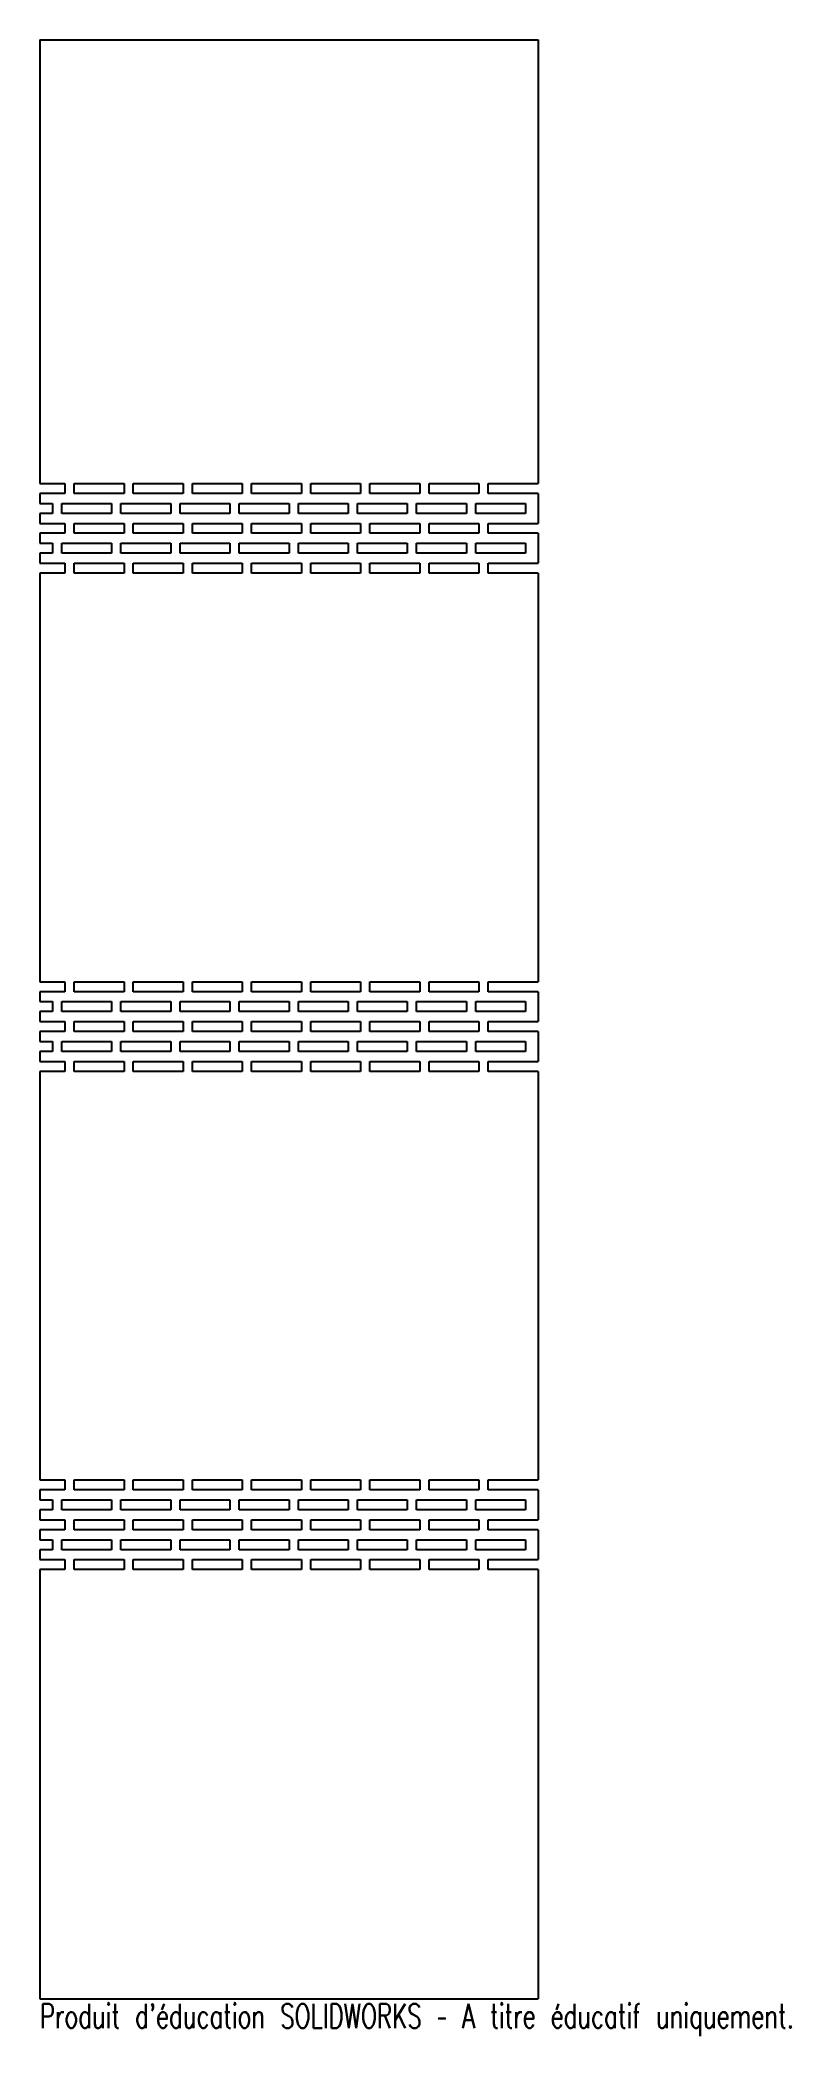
# Model space of a CAD drawing. Header units: millimetres. Extents: x -100 to 51, y -204 to 197.
import ezdxf

# ---------------------------------------------------------------- set-up
doc = ezdxf.new("R2010")
doc.units = ezdxf.units.MM
doc.styles.add('SLDTEXTSTYLE0', font='TXT', dxfattribs={"width": 0.7, "bigfont": 'bigfont'})

msp = doc.modelspace()

# ---------------------------------------------------------------- linework, layer by layer
at = {"color": 7, "linetype": 'Continuous', "lineweight": 25}
for p, q in [((-100, 197.06), (0, 197.06)), ((-100, 197.06), (-100, 108.03)), ((0, 197.06), (0, 108.03)), ((-100, 108.03), (-95, 108.03)), ((-95, 106.03), (-100, 106.03)), ((-100, 106.03), (-100, 104.03)), ((-95, 108.03), (-95, 106.03)), ((-93.12, 106.03), (-93.12, 108.03)), ((-93.12, 108.03), (-83.12, 108.03)), ((-83.12, 106.03), (-93.12, 106.03)), ((-83.12, 108.03), (-83.12, 106.03)), ((-81.25, 106.03), (-81.25, 108.03)), ((-81.25, 108.03), (-71.25, 108.03)), ((-71.25, 106.03), (-81.25, 106.03)), ((-71.25, 108.03), (-71.25, 106.03)), ((-69.38, 106.03), (-69.38, 108.03)), ((-69.38, 108.03), (-59.38, 108.03)), ((-59.38, 106.03), (-69.38, 106.03)), ((-59.38, 108.03), (-59.38, 106.03)), ((-57.5, 106.03), (-57.5, 108.03)), ((-57.5, 108.03), (-47.5, 108.03)), ((-47.5, 106.03), (-57.5, 106.03)), ((-47.5, 108.03), (-47.5, 106.03)), ((-45.62, 106.03), (-45.62, 108.03)), ((-45.62, 108.03), (-35.62, 108.03)), ((-35.62, 106.03), (-45.62, 106.03)), ((-35.62, 108.03), (-35.62, 106.03)), ((-33.75, 106.03), (-33.75, 108.03)), ((-33.75, 108.03), (-23.75, 108.03)), ((-23.75, 106.03), (-33.75, 106.03)), ((-23.75, 108.03), (-23.75, 106.03)), ((-21.88, 106.03), (-21.88, 108.03)), ((-21.88, 108.03), (-11.88, 108.03)), ((-11.88, 106.03), (-21.88, 106.03)), ((-11.88, 108.03), (-11.88, 106.03)), ((-10, 106.03), (-10, 108.03)), ((-10, 108.03), (0, 108.03)), ((0, 106.03), (-10, 106.03)), ((0, 106.03), (0, 100.03)), ((-100, 104.03), (-97.5, 104.03)), ((-97.5, 102.03), (-100, 102.03)), ((-100, 102.03), (-100, 100.03)), ((-97.5, 104.03), (-97.5, 102.03)), ((-95.62, 104.03), (-85.62, 104.03)), ((-95.62, 102.03), (-95.62, 104.03)), ((-85.62, 102.03), (-95.62, 102.03)), ((-85.62, 104.03), (-85.62, 102.03)), ((-83.75, 104.03), (-73.75, 104.03)), ((-83.75, 102.03), (-83.75, 104.03)), ((-73.75, 102.03), (-83.75, 102.03)), ((-73.75, 104.03), (-73.75, 102.03)), ((-71.88, 104.03), (-61.88, 104.03)), ((-71.88, 102.03), (-71.88, 104.03)), ((-61.88, 102.03), (-71.88, 102.03)), ((-61.88, 104.03), (-61.88, 102.03)), ((-60, 104.03), (-50, 104.03)), ((-60, 102.03), (-60, 104.03)), ((-50, 102.03), (-60, 102.03)), ((-50, 104.03), (-50, 102.03)), ((-48.12, 104.03), (-38.12, 104.03)), ((-48.12, 102.03), (-48.12, 104.03)), ((-38.12, 102.03), (-48.12, 102.03)), ((-38.12, 104.03), (-38.12, 102.03)), ((-36.25, 104.03), (-26.25, 104.03)), ((-36.25, 102.03), (-36.25, 104.03)), ((-26.25, 102.03), (-36.25, 102.03)), ((-26.25, 104.03), (-26.25, 102.03)), ((-24.38, 104.03), (-14.38, 104.03)), ((-24.38, 102.03), (-24.38, 104.03)), ((-14.38, 102.03), (-24.38, 102.03)), ((-14.38, 104.03), (-14.38, 102.03)), ((-12.5, 104.03), (-2.5, 104.03)), ((-12.5, 102.03), (-12.5, 104.03)), ((-2.5, 102.03), (-12.5, 102.03)), ((-2.5, 104.03), (-2.5, 102.03)), ((-100, 100.03), (-95, 100.03)), ((-95, 98.03), (-100, 98.03)), ((-100, 98.03), (-100, 96.03)), ((-95, 100.03), (-95, 98.03)), ((-93.12, 98.03), (-93.12, 100.03)), ((-93.12, 100.03), (-83.12, 100.03)), ((-83.12, 98.03), (-93.12, 98.03)), ((-83.12, 100.03), (-83.12, 98.03)), ((-81.25, 98.03), (-81.25, 100.03)), ((-81.25, 100.03), (-71.25, 100.03)), ((-71.25, 98.03), (-81.25, 98.03)), ((-71.25, 100.03), (-71.25, 98.03)), ((-69.38, 98.03), (-69.38, 100.03)), ((-69.38, 100.03), (-59.38, 100.03)), ((-59.38, 98.03), (-69.38, 98.03)), ((-59.38, 100.03), (-59.38, 98.03)), ((-57.5, 98.03), (-57.5, 100.03)), ((-57.5, 100.03), (-47.5, 100.03)), ((-47.5, 98.03), (-57.5, 98.03)), ((-47.5, 100.03), (-47.5, 98.03)), ((-45.62, 98.03), (-45.62, 100.03)), ((-45.62, 100.03), (-35.62, 100.03)), ((-35.62, 98.03), (-45.62, 98.03)), ((-35.62, 100.03), (-35.62, 98.03)), ((-33.75, 98.03), (-33.75, 100.03)), ((-33.75, 100.03), (-23.75, 100.03)), ((-23.75, 98.03), (-33.75, 98.03)), ((-23.75, 100.03), (-23.75, 98.03)), ((-21.88, 98.03), (-21.88, 100.03)), ((-21.88, 100.03), (-11.88, 100.03)), ((-11.88, 98.03), (-21.88, 98.03)), ((-11.88, 100.03), (-11.88, 98.03)), ((-10, 98.03), (-10, 100.03)), ((-10, 100.03), (0, 100.03)), ((0, 98.03), (-10, 98.03)), ((0, 98.03), (0, 92.03)), ((-100, 96.03), (-97.5, 96.03)), ((-97.5, 94.03), (-100, 94.03)), ((-100, 94.03), (-100, 92.03)), ((-97.5, 96.03), (-97.5, 94.03)), ((-95.62, 94.03), (-95.62, 96.03)), ((-95.62, 96.03), (-85.62, 96.03)), ((-85.62, 94.03), (-95.62, 94.03)), ((-85.62, 96.03), (-85.62, 94.03)), ((-83.75, 94.03), (-83.75, 96.03)), ((-83.75, 96.03), (-73.75, 96.03)), ((-73.75, 94.03), (-83.75, 94.03)), ((-73.75, 96.03), (-73.75, 94.03)), ((-71.88, 94.03), (-71.88, 96.03)), ((-71.88, 96.03), (-61.88, 96.03)), ((-61.88, 94.03), (-71.88, 94.03)), ((-61.88, 96.03), (-61.88, 94.03)), ((-60, 94.03), (-60, 96.03)), ((-60, 96.03), (-50, 96.03)), ((-50, 94.03), (-60, 94.03)), ((-50, 96.03), (-50, 94.03)), ((-48.12, 94.03), (-48.12, 96.03)), ((-48.12, 96.03), (-38.12, 96.03)), ((-38.12, 94.03), (-48.12, 94.03)), ((-38.12, 96.03), (-38.12, 94.03)), ((-36.25, 94.03), (-36.25, 96.03)), ((-36.25, 96.03), (-26.25, 96.03)), ((-26.25, 94.03), (-36.25, 94.03)), ((-26.25, 96.03), (-26.25, 94.03)), ((-24.38, 94.03), (-24.38, 96.03)), ((-24.38, 96.03), (-14.38, 96.03)), ((-14.38, 94.03), (-24.38, 94.03)), ((-14.38, 96.03), (-14.38, 94.03)), ((-12.5, 94.03), (-12.5, 96.03)), ((-12.5, 96.03), (-2.5, 96.03)), ((-2.5, 94.03), (-12.5, 94.03)), ((-2.5, 96.03), (-2.5, 94.03)), ((-100, 92.03), (-95, 92.03)), ((-95, 90.03), (-100, 90.03)), ((-100, 90.03), (-100, 8.03)), ((-95, 92.03), (-95, 90.03)), ((-93.12, 90.03), (-93.12, 92.03)), ((-93.12, 92.03), (-83.12, 92.03)), ((-83.12, 90.03), (-93.12, 90.03)), ((-83.12, 92.03), (-83.12, 90.03)), ((-81.25, 90.03), (-81.25, 92.03)), ((-81.25, 92.03), (-71.25, 92.03)), ((-71.25, 90.03), (-81.25, 90.03)), ((-71.25, 92.03), (-71.25, 90.03)), ((-69.38, 90.03), (-69.38, 92.03)), ((-69.38, 92.03), (-59.38, 92.03)), ((-59.38, 90.03), (-69.38, 90.03)), ((-59.38, 92.03), (-59.38, 90.03)), ((-57.5, 90.03), (-57.5, 92.03)), ((-57.5, 92.03), (-47.5, 92.03)), ((-47.5, 90.03), (-57.5, 90.03)), ((-47.5, 92.03), (-47.5, 90.03)), ((-45.62, 90.03), (-45.62, 92.03)), ((-45.62, 92.03), (-35.62, 92.03)), ((-35.62, 90.03), (-45.62, 90.03)), ((-35.62, 92.03), (-35.62, 90.03)), ((-33.75, 90.03), (-33.75, 92.03)), ((-33.75, 92.03), (-23.75, 92.03)), ((-23.75, 90.03), (-33.75, 90.03)), ((-23.75, 92.03), (-23.75, 90.03)), ((-21.88, 90.03), (-21.88, 92.03)), ((-21.88, 92.03), (-11.88, 92.03)), ((-11.88, 90.03), (-21.88, 90.03)), ((-11.88, 92.03), (-11.88, 90.03)), ((-10, 90.03), (-10, 92.03)), ((-10, 92.03), (0, 92.03)), ((0, 90.03), (-10, 90.03)), ((0, 90.03), (0, 8.03)), ((-100, 8.03), (-95, 8.03)), ((-95, 8.03), (-95, 6.03)), ((-93.12, 6.03), (-93.12, 8.03)), ((-93.12, 8.03), (-83.12, 8.03)), ((-83.12, 8.03), (-83.12, 6.03)), ((-81.25, 6.03), (-81.25, 8.03)), ((-81.25, 8.03), (-71.25, 8.03)), ((-71.25, 8.03), (-71.25, 6.03)), ((-69.38, 6.03), (-69.38, 8.03)), ((-69.38, 8.03), (-59.38, 8.03)), ((-59.38, 8.03), (-59.38, 6.03)), ((-57.5, 6.03), (-57.5, 8.03)), ((-57.5, 8.03), (-47.5, 8.03)), ((-47.5, 8.03), (-47.5, 6.03)), ((-45.62, 6.03), (-45.62, 8.03)), ((-45.62, 8.03), (-35.62, 8.03)), ((-35.62, 8.03), (-35.62, 6.03)), ((-33.75, 6.03), (-33.75, 8.03)), ((-33.75, 8.03), (-23.75, 8.03)), ((-23.75, 8.03), (-23.75, 6.03)), ((-21.88, 6.03), (-21.88, 8.03)), ((-21.88, 8.03), (-11.88, 8.03)), ((-11.88, 8.03), (-11.88, 6.03)), ((-10, 6.03), (-10, 8.03)), ((-10, 8.03), (0, 8.03)), ((-95, 6.03), (-100, 6.03)), ((-100, 6.03), (-100, 4.03)), ((-100, 4.03), (-97.5, 4.03)), ((-97.5, 4.03), (-97.5, 2.03)), ((-95.62, 4.03), (-85.62, 4.03)), ((-95.62, 2.03), (-95.62, 4.03)), ((-83.12, 6.03), (-93.12, 6.03)), ((-85.62, 4.03), (-85.62, 2.03)), ((-83.75, 4.03), (-73.75, 4.03)), ((-83.75, 2.03), (-83.75, 4.03)), ((-71.25, 6.03), (-81.25, 6.03)), ((-73.75, 4.03), (-73.75, 2.03)), ((-71.88, 4.03), (-61.88, 4.03)), ((-71.88, 2.03), (-71.88, 4.03)), ((-59.38, 6.03), (-69.38, 6.03)), ((-61.88, 4.03), (-61.88, 2.03)), ((-60, 4.03), (-50, 4.03)), ((-60, 2.03), (-60, 4.03)), ((-47.5, 6.03), (-57.5, 6.03)), ((-50, 4.03), (-50, 2.03)), ((-48.12, 4.03), (-38.12, 4.03)), ((-48.12, 2.03), (-48.12, 4.03)), ((-35.62, 6.03), (-45.62, 6.03)), ((-38.12, 4.03), (-38.12, 2.03)), ((-36.25, 4.03), (-26.25, 4.03)), ((-36.25, 2.03), (-36.25, 4.03)), ((-23.75, 6.03), (-33.75, 6.03)), ((-26.25, 4.03), (-26.25, 2.03)), ((-24.38, 4.03), (-14.38, 4.03)), ((-24.38, 2.03), (-24.38, 4.03)), ((-11.88, 6.03), (-21.88, 6.03)), ((-14.38, 4.03), (-14.38, 2.03)), ((-12.5, 4.03), (-2.5, 4.03)), ((-12.5, 2.03), (-12.5, 4.03)), ((0, 6.03), (-10, 6.03)), ((-2.5, 4.03), (-2.5, 2.03)), ((0, 6.03), (0, 0.03)), ((-97.5, 2.03), (-100, 2.03)), ((-100, 2.03), (-100, 0.03)), ((-100, 0.03), (-95, 0.03)), ((-85.62, 2.03), (-95.62, 2.03)), ((-95, 0.03), (-95, -1.97)), ((-93.12, -1.97), (-93.12, 0.03)), ((-93.12, 0.03), (-83.12, 0.03)), ((-73.75, 2.03), (-83.75, 2.03)), ((-83.12, 0.03), (-83.12, -1.97)), ((-81.25, -1.97), (-81.25, 0.03)), ((-81.25, 0.03), (-71.25, 0.03)), ((-61.88, 2.03), (-71.88, 2.03)), ((-71.25, 0.03), (-71.25, -1.97)), ((-69.38, -1.97), (-69.38, 0.03)), ((-69.38, 0.03), (-59.38, 0.03)), ((-50, 2.03), (-60, 2.03)), ((-59.38, 0.03), (-59.38, -1.97)), ((-57.5, -1.97), (-57.5, 0.03)), ((-57.5, 0.03), (-47.5, 0.03)), ((-38.12, 2.03), (-48.12, 2.03)), ((-47.5, 0.03), (-47.5, -1.97)), ((-45.62, -1.97), (-45.62, 0.03)), ((-45.62, 0.03), (-35.62, 0.03)), ((-26.25, 2.03), (-36.25, 2.03)), ((-35.62, 0.03), (-35.62, -1.97)), ((-33.75, -1.97), (-33.75, 0.03)), ((-33.75, 0.03), (-23.75, 0.03)), ((-14.38, 2.03), (-24.38, 2.03)), ((-23.75, 0.03), (-23.75, -1.97)), ((-21.88, -1.97), (-21.88, 0.03)), ((-21.88, 0.03), (-11.88, 0.03)), ((-2.5, 2.03), (-12.5, 2.03)), ((-11.88, 0.03), (-11.88, -1.97)), ((-10, -1.97), (-10, 0.03)), ((-10, 0.03), (0, 0.03)), ((-95, -1.97), (-100, -1.97)), ((-100, -1.97), (-100, -3.97)), ((-100, -3.97), (-97.5, -3.97)), ((-97.5, -3.97), (-97.5, -5.97)), ((-95.62, -5.97), (-95.62, -3.97)), ((-95.62, -3.97), (-85.62, -3.97)), ((-83.12, -1.97), (-93.12, -1.97)), ((-85.62, -3.97), (-85.62, -5.97)), ((-83.75, -5.97), (-83.75, -3.97)), ((-83.75, -3.97), (-73.75, -3.97)), ((-71.25, -1.97), (-81.25, -1.97)), ((-73.75, -3.97), (-73.75, -5.97)), ((-71.88, -5.97), (-71.88, -3.97)), ((-71.88, -3.97), (-61.88, -3.97)), ((-59.38, -1.97), (-69.38, -1.97)), ((-61.88, -3.97), (-61.88, -5.97)), ((-60, -5.97), (-60, -3.97)), ((-60, -3.97), (-50, -3.97)), ((-47.5, -1.97), (-57.5, -1.97)), ((-50, -3.97), (-50, -5.97)), ((-48.12, -5.97), (-48.12, -3.97)), ((-48.12, -3.97), (-38.12, -3.97)), ((-35.62, -1.97), (-45.62, -1.97)), ((-38.12, -3.97), (-38.12, -5.97)), ((-36.25, -5.97), (-36.25, -3.97)), ((-36.25, -3.97), (-26.25, -3.97)), ((-23.75, -1.97), (-33.75, -1.97)), ((-26.25, -3.97), (-26.25, -5.97)), ((-24.38, -5.97), (-24.38, -3.97)), ((-24.38, -3.97), (-14.38, -3.97)), ((-11.88, -1.97), (-21.88, -1.97)), ((-14.38, -3.97), (-14.38, -5.97)), ((-12.5, -5.97), (-12.5, -3.97)), ((-12.5, -3.97), (-2.5, -3.97)), ((0, -1.97), (-10, -1.97)), ((-2.5, -3.97), (-2.5, -5.97)), ((0, -1.97), (0, -7.97)), ((-97.5, -5.97), (-100, -5.97)), ((-100, -5.97), (-100, -7.97)), ((-100, -7.97), (-95, -7.97)), ((-85.62, -5.97), (-95.62, -5.97)), ((-95, -7.97), (-95, -9.97)), ((-93.12, -9.97), (-93.12, -7.97)), ((-93.12, -7.97), (-83.12, -7.97)), ((-73.75, -5.97), (-83.75, -5.97)), ((-83.12, -7.97), (-83.12, -9.97)), ((-81.25, -9.97), (-81.25, -7.97)), ((-81.25, -7.97), (-71.25, -7.97)), ((-61.88, -5.97), (-71.88, -5.97)), ((-71.25, -7.97), (-71.25, -9.97)), ((-69.38, -9.97), (-69.38, -7.97)), ((-69.38, -7.97), (-59.38, -7.97)), ((-50, -5.97), (-60, -5.97)), ((-59.38, -7.97), (-59.38, -9.97)), ((-57.5, -9.97), (-57.5, -7.97)), ((-57.5, -7.97), (-47.5, -7.97)), ((-38.12, -5.97), (-48.12, -5.97)), ((-47.5, -7.97), (-47.5, -9.97)), ((-45.62, -9.97), (-45.62, -7.97)), ((-45.62, -7.97), (-35.62, -7.97)), ((-26.25, -5.97), (-36.25, -5.97)), ((-35.62, -7.97), (-35.62, -9.97)), ((-33.75, -9.97), (-33.75, -7.97)), ((-33.75, -7.97), (-23.75, -7.97)), ((-14.38, -5.97), (-24.38, -5.97)), ((-23.75, -7.97), (-23.75, -9.97)), ((-21.88, -9.97), (-21.88, -7.97)), ((-21.88, -7.97), (-11.88, -7.97)), ((-2.5, -5.97), (-12.5, -5.97)), ((-11.88, -7.97), (-11.88, -9.97)), ((-10, -9.97), (-10, -7.97)), ((-10, -7.97), (0, -7.97)), ((-95, -9.97), (-100, -9.97)), ((-100, -9.97), (-100, -91.97)), ((-83.12, -9.97), (-93.12, -9.97)), ((-71.25, -9.97), (-81.25, -9.97)), ((-59.38, -9.97), (-69.38, -9.97)), ((-47.5, -9.97), (-57.5, -9.97)), ((-35.62, -9.97), (-45.62, -9.97)), ((-23.75, -9.97), (-33.75, -9.97)), ((-11.88, -9.97), (-21.88, -9.97)), ((0, -9.97), (-10, -9.97)), ((0, -9.97), (0, -91.97)), ((-100, -91.97), (-95, -91.97)), ((-95, -91.97), (-95, -93.97)), ((-93.12, -93.97), (-93.12, -91.97)), ((-93.12, -91.97), (-83.12, -91.97)), ((-83.12, -91.97), (-83.12, -93.97)), ((-81.25, -93.97), (-81.25, -91.97)), ((-81.25, -91.97), (-71.25, -91.97)), ((-71.25, -91.97), (-71.25, -93.97)), ((-69.38, -93.97), (-69.38, -91.97)), ((-69.38, -91.97), (-59.38, -91.97)), ((-59.38, -91.97), (-59.38, -93.97)), ((-57.5, -93.97), (-57.5, -91.97)), ((-57.5, -91.97), (-47.5, -91.97)), ((-47.5, -91.97), (-47.5, -93.97)), ((-45.62, -93.97), (-45.62, -91.97)), ((-45.62, -91.97), (-35.62, -91.97)), ((-35.62, -91.97), (-35.62, -93.97)), ((-33.75, -93.97), (-33.75, -91.97)), ((-33.75, -91.97), (-23.75, -91.97)), ((-23.75, -91.97), (-23.75, -93.97)), ((-21.88, -93.97), (-21.88, -91.97)), ((-21.88, -91.97), (-11.88, -91.97)), ((-11.88, -91.97), (-11.88, -93.97)), ((-10, -93.97), (-10, -91.97)), ((-10, -91.97), (0, -91.97)), ((-95, -93.97), (-100, -93.97)), ((-100, -93.97), (-100, -95.97)), ((-100, -95.97), (-97.5, -95.97)), ((-97.5, -95.97), (-97.5, -97.97)), ((-95.62, -95.97), (-85.62, -95.97)), ((-95.62, -97.97), (-95.62, -95.97)), ((-83.12, -93.97), (-93.12, -93.97)), ((-85.62, -95.97), (-85.62, -97.97)), ((-83.75, -95.97), (-73.75, -95.97)), ((-83.75, -97.97), (-83.75, -95.97)), ((-71.25, -93.97), (-81.25, -93.97)), ((-73.75, -95.97), (-73.75, -97.97)), ((-71.88, -95.97), (-61.88, -95.97)), ((-71.88, -97.97), (-71.88, -95.97)), ((-59.38, -93.97), (-69.38, -93.97)), ((-61.88, -95.97), (-61.88, -97.97)), ((-60, -95.97), (-50, -95.97)), ((-60, -97.97), (-60, -95.97)), ((-47.5, -93.97), (-57.5, -93.97)), ((-50, -95.97), (-50, -97.97)), ((-48.12, -95.97), (-38.12, -95.97)), ((-48.12, -97.97), (-48.12, -95.97)), ((-35.62, -93.97), (-45.62, -93.97)), ((-38.12, -95.97), (-38.12, -97.97)), ((-36.25, -95.97), (-26.25, -95.97)), ((-36.25, -97.97), (-36.25, -95.97)), ((-23.75, -93.97), (-33.75, -93.97)), ((-26.25, -95.97), (-26.25, -97.97)), ((-24.38, -95.97), (-14.38, -95.97)), ((-24.38, -97.97), (-24.38, -95.97)), ((-11.88, -93.97), (-21.88, -93.97)), ((-14.38, -95.97), (-14.38, -97.97)), ((-12.5, -95.97), (-2.5, -95.97)), ((-12.5, -97.97), (-12.5, -95.97)), ((0, -93.97), (-10, -93.97)), ((-2.5, -95.97), (-2.5, -97.97)), ((0, -93.97), (0, -99.97)), ((-97.5, -97.97), (-100, -97.97)), ((-100, -97.97), (-100, -99.97)), ((-100, -99.97), (-95, -99.97)), ((-85.62, -97.97), (-95.62, -97.97)), ((-95, -99.97), (-95, -101.97)), ((-93.12, -101.97), (-93.12, -99.97)), ((-93.12, -99.97), (-83.12, -99.97)), ((-73.75, -97.97), (-83.75, -97.97)), ((-83.12, -99.97), (-83.12, -101.97)), ((-81.25, -101.97), (-81.25, -99.97)), ((-81.25, -99.97), (-71.25, -99.97)), ((-61.88, -97.97), (-71.88, -97.97)), ((-71.25, -99.97), (-71.25, -101.97)), ((-69.38, -101.97), (-69.38, -99.97)), ((-69.38, -99.97), (-59.38, -99.97)), ((-50, -97.97), (-60, -97.97)), ((-59.38, -99.97), (-59.38, -101.97)), ((-57.5, -101.97), (-57.5, -99.97)), ((-57.5, -99.97), (-47.5, -99.97)), ((-38.12, -97.97), (-48.12, -97.97)), ((-47.5, -99.97), (-47.5, -101.97)), ((-45.62, -101.97), (-45.62, -99.97)), ((-45.62, -99.97), (-35.62, -99.97)), ((-26.25, -97.97), (-36.25, -97.97)), ((-35.62, -99.97), (-35.62, -101.97)), ((-33.75, -101.97), (-33.75, -99.97)), ((-33.75, -99.97), (-23.75, -99.97)), ((-14.38, -97.97), (-24.38, -97.97)), ((-23.75, -99.97), (-23.75, -101.97)), ((-21.88, -101.97), (-21.88, -99.97)), ((-21.88, -99.97), (-11.88, -99.97)), ((-2.5, -97.97), (-12.5, -97.97)), ((-11.88, -99.97), (-11.88, -101.97)), ((-10, -101.97), (-10, -99.97)), ((-10, -99.97), (0, -99.97)), ((-95, -101.97), (-100, -101.97)), ((-100, -101.97), (-100, -103.97)), ((-100, -103.97), (-97.5, -103.97)), ((-97.5, -103.97), (-97.5, -105.97)), ((-95.62, -105.97), (-95.62, -103.97)), ((-95.62, -103.97), (-85.62, -103.97)), ((-83.12, -101.97), (-93.12, -101.97)), ((-85.62, -103.97), (-85.62, -105.97)), ((-83.75, -105.97), (-83.75, -103.97)), ((-83.75, -103.97), (-73.75, -103.97)), ((-71.25, -101.97), (-81.25, -101.97)), ((-73.75, -103.97), (-73.75, -105.97)), ((-71.88, -105.97), (-71.88, -103.97)), ((-71.88, -103.97), (-61.88, -103.97)), ((-59.38, -101.97), (-69.38, -101.97)), ((-61.88, -103.97), (-61.88, -105.97)), ((-60, -105.97), (-60, -103.97)), ((-60, -103.97), (-50, -103.97)), ((-47.5, -101.97), (-57.5, -101.97)), ((-50, -103.97), (-50, -105.97)), ((-48.12, -105.97), (-48.12, -103.97)), ((-48.12, -103.97), (-38.12, -103.97)), ((-35.62, -101.97), (-45.62, -101.97)), ((-38.12, -103.97), (-38.12, -105.97)), ((-36.25, -105.97), (-36.25, -103.97)), ((-36.25, -103.97), (-26.25, -103.97)), ((-23.75, -101.97), (-33.75, -101.97)), ((-26.25, -103.97), (-26.25, -105.97)), ((-24.38, -105.97), (-24.38, -103.97)), ((-24.38, -103.97), (-14.38, -103.97)), ((-11.88, -101.97), (-21.88, -101.97)), ((-14.38, -103.97), (-14.38, -105.97)), ((-12.5, -105.97), (-12.5, -103.97)), ((-12.5, -103.97), (-2.5, -103.97)), ((0, -101.97), (-10, -101.97)), ((-2.5, -103.97), (-2.5, -105.97)), ((0, -101.97), (0, -107.97)), ((-97.5, -105.97), (-100, -105.97)), ((-100, -105.97), (-100, -107.97)), ((-100, -107.97), (-95, -107.97)), ((-85.62, -105.97), (-95.62, -105.97)), ((-95, -107.97), (-95, -109.97)), ((-93.12, -109.97), (-93.12, -107.97)), ((-93.12, -107.97), (-83.12, -107.97)), ((-73.75, -105.97), (-83.75, -105.97)), ((-83.12, -107.97), (-83.12, -109.97)), ((-81.25, -109.97), (-81.25, -107.97)), ((-81.25, -107.97), (-71.25, -107.97)), ((-61.88, -105.97), (-71.88, -105.97)), ((-71.25, -107.97), (-71.25, -109.97)), ((-69.38, -109.97), (-69.38, -107.97)), ((-69.38, -107.97), (-59.38, -107.97)), ((-50, -105.97), (-60, -105.97)), ((-59.38, -107.97), (-59.38, -109.97)), ((-57.5, -109.97), (-57.5, -107.97)), ((-57.5, -107.97), (-47.5, -107.97)), ((-38.12, -105.97), (-48.12, -105.97)), ((-47.5, -107.97), (-47.5, -109.97)), ((-45.62, -109.97), (-45.62, -107.97)), ((-45.62, -107.97), (-35.62, -107.97)), ((-26.25, -105.97), (-36.25, -105.97)), ((-35.62, -107.97), (-35.62, -109.97)), ((-33.75, -109.97), (-33.75, -107.97)), ((-33.75, -107.97), (-23.75, -107.97)), ((-14.38, -105.97), (-24.38, -105.97)), ((-23.75, -107.97), (-23.75, -109.97)), ((-21.88, -109.97), (-21.88, -107.97)), ((-21.88, -107.97), (-11.88, -107.97)), ((-2.5, -105.97), (-12.5, -105.97)), ((-11.88, -107.97), (-11.88, -109.97)), ((-10, -109.97), (-10, -107.97)), ((-10, -107.97), (0, -107.97)), ((-95, -109.97), (-100, -109.97)), ((-100, -109.97), (-100, -196.13)), ((-83.12, -109.97), (-93.12, -109.97)), ((-71.25, -109.97), (-81.25, -109.97)), ((-59.38, -109.97), (-69.38, -109.97)), ((-47.5, -109.97), (-57.5, -109.97)), ((-35.62, -109.97), (-45.62, -109.97)), ((-23.75, -109.97), (-33.75, -109.97)), ((-11.88, -109.97), (-21.88, -109.97)), ((0, -109.97), (-10, -109.97)), ((0, -109.97), (0, -196.13)), ((-100, -196.13), (0, -196.13))]:
    msp.add_line(p, q, dxfattribs=at)

# ---------------------------------------------------------------- texts
at = {"color": 7, "linetype": 'Continuous', "insert": (-100, -197.15), "char_height": 4.8336, "attachment_point": 1, "style": 'SLDTEXTSTYLE0'}
msp.add_mtext("Produit d'éducation SOLIDWORKS – A titre éducatif uniquement.", dxfattribs=at)

doc.saveas('drawing.dxf')
